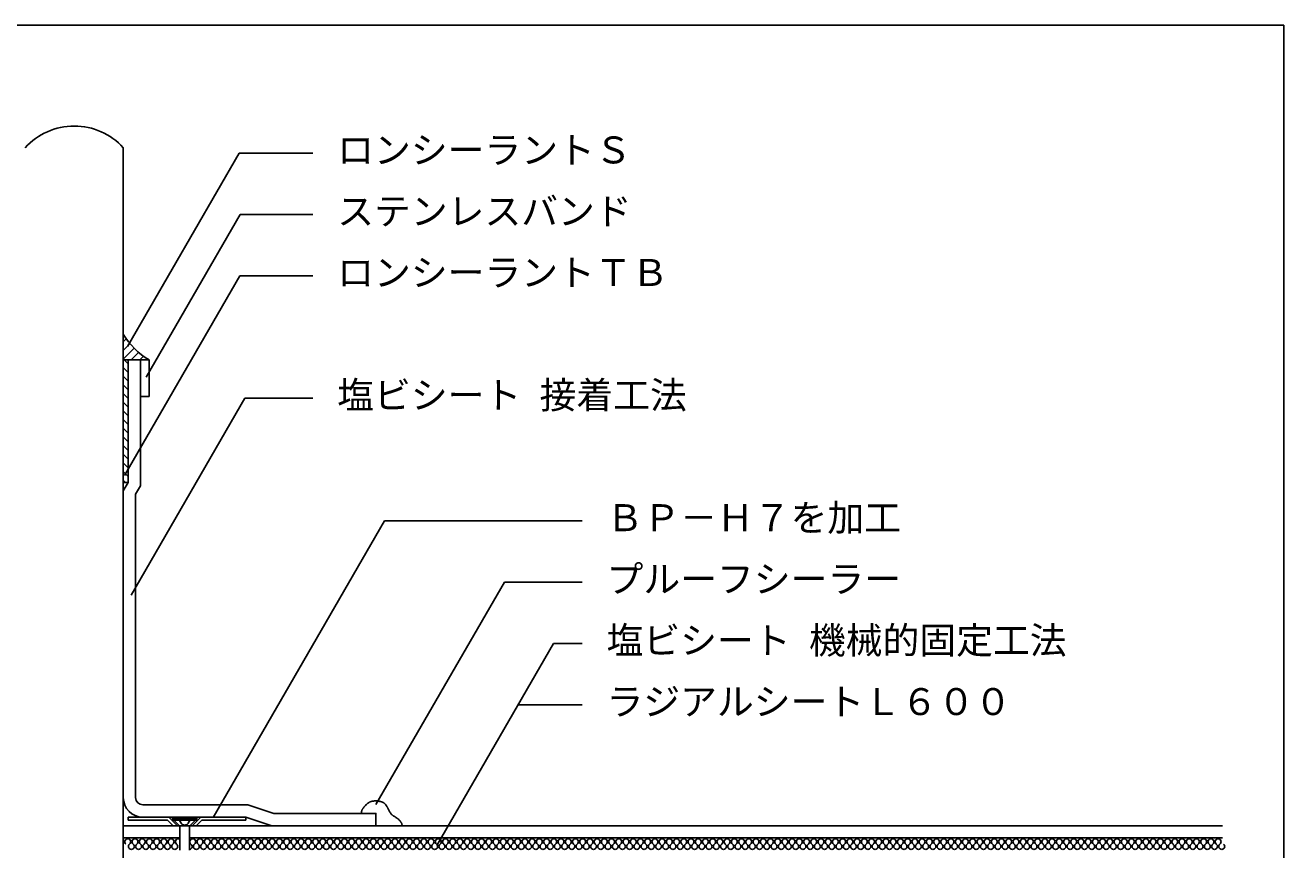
# Model space of a CAD drawing. Units: millimetres, scale not verified. Extents: x -402 to 398, y 36 to 626.
# Drawn here: x -115 to 398, y 290 to 626 of the extents above; entities that cross this region are included whole.
import ezdxf
from ezdxf.enums import TextEntityAlignment as Align

# ---------------------------------------------------------------- set-up
doc = ezdxf.new("R2010")
doc.units = ezdxf.units.MM
doc.header["$LTSCALE"] = 5
doc.linetypes.add('DASHED3', pattern=[4, 3, -1])
for name, color, linetype in [('2-2_in line', 7, 'Continuous'), ('2-4_out line', 2, 'Continuous'), ('2-6_鋼板・アングル', 2, 'Continuous'), ('2-7_ビス', 7, 'Continuous'), ('2-A_moji', 7, 'Continuous'), ('2-D_ハッチ他', 4, 'Continuous'), ('F-7', 1, 'Continuous')]:
    doc.layers.add(name, color=color, linetype=linetype)
doc.styles.add('ＭＳ ゴシック', font='')
doc.styles.get('ＭＳ ゴシック').set_extended_font_data('MS Gothic')

msp = doc.modelspace()

# ---------------------------------------------------------------- linework, layer by layer
at = {"layer": '2-2_in line'}
for p, q in [((-74.745, 500.269), (-74.745, 139.769)), ((-64.245, 489.769), (-74.745, 489.769)), ((-72.745, 489.769), (-72.745, 439.769)), ((-67.745, 474.769), (-67.745, 489.769)), ((-72.745, 439.769), (-74.745, 436.305)), ((-72.745, 439.769), (-74.745, 439.769)), ((-24.745, 303.269), (-14.245, 299.769)), ((28.255, 299.769), (-74.746, 299.769)), ((-51.696, 294.769), (-74.745, 294.769)), ((373.398, 294.769), (-47.696, 294.769))]:
    msp.add_line(p, q, dxfattribs=at)
for points in [[(22.257, 304.769), (22.276, 304.9), (22.309, 305.125), (22.346, 305.348), (22.392, 305.568), (22.447, 305.785), (22.516, 305.997), (22.563, 306.117), (22.604, 306.209), (22.683, 306.364), (22.77, 306.516), (22.864, 306.665), (22.964, 306.81), (23.069, 306.953), (23.131, 307.034), (23.206, 307.129), (23.336, 307.29), (23.469, 307.447), (23.604, 307.603), (23.741, 307.756), (23.88, 307.908), (23.962, 307.995), (24.047, 308.086), (24.196, 308.242), (24.348, 308.395), (24.503, 308.546), (24.662, 308.692), (24.826, 308.833), (24.923, 308.913), (25.01, 308.982), (25.165, 309.096), (25.324, 309.204), (25.487, 309.305), (25.655, 309.397), (25.826, 309.481), (25.928, 309.525), (26.042, 309.569), (26.241, 309.636), (26.445, 309.693), (26.652, 309.74)], [(26.652, 309.74), (26.861, 309.78), (27.072, 309.813), (27.195, 309.83), (27.343, 309.849), (27.6, 309.876), (27.856, 309.895), (28.112, 309.904), (28.367, 309.903), (28.621, 309.889), (28.768, 309.874), (28.875, 309.86), (29.059, 309.831), (29.243, 309.797), (29.427, 309.759), (29.611, 309.719), (29.796, 309.679), (29.904, 309.656), (30.026, 309.63), (30.237, 309.587), (30.446, 309.541), (30.653, 309.488), (30.856, 309.426), (31.052, 309.35), (31.163, 309.299), (31.262, 309.245), (31.428, 309.142), (31.586, 309.026), (31.736, 308.898), (31.88, 308.76), (32.016, 308.615), (32.091, 308.528), (32.175, 308.426), (32.313, 308.245), (32.444, 308.058), (32.567, 307.868), (32.684, 307.674), (32.797, 307.478), (32.861, 307.363), (32.928, 307.24)], [(32.928, 307.24), (33.042, 307.027), (33.154, 306.813), (33.265, 306.598), (33.376, 306.382), (33.487, 306.166), (33.552, 306.04), (33.641, 305.871), (33.797, 305.582), (33.961, 305.297), (34.136, 305.02), (34.325, 304.754), (34.53, 304.501), (34.658, 304.362), (34.704, 304.315), (34.786, 304.235), (34.87, 304.158), (34.957, 304.084), (35.046, 304.013), (35.137, 303.945), (35.191, 303.908), (35.281, 303.848), (35.439, 303.752), (35.6, 303.66), (35.763, 303.572), (35.926, 303.482), (36.087, 303.391), (36.179, 303.335), (36.271, 303.275), (36.427, 303.168), (36.579, 303.055), (36.729, 302.938), (36.876, 302.817), (37.022, 302.695), (37.107, 302.624), (37.213, 302.534), (37.394, 302.379), (37.573, 302.222), (37.749, 302.061), (37.919, 301.894)], [(37.919, 301.894), (38.082, 301.721), (38.173, 301.617), (38.225, 301.555), (38.311, 301.445), (38.393, 301.333), (38.471, 301.217), (38.544, 301.099), (38.611, 300.978), (38.647, 300.906), (38.694, 300.804), (38.765, 300.626), (38.827, 300.443), (38.882, 300.257), (38.931, 300.069), (38.977, 299.879), (39.002, 299.769)]]:
    msp.add_lwpolyline(points, dxfattribs=at)
msp.add_arc((-66.745, 311.269), 8, 180, 270, dxfattribs=at)
at = {"layer": '2-4_out line'}
for p, q in [((-74.745, 576.283), (-74.745, 500.269)), ((-67.745, 474.769), (-67.745, 438.429)), ((-67.745, 438.429), (-69.745, 434.965)), ((-69.745, 311.269), (-69.745, 434.965)), ((-66.745, 308.269), (-23.934, 308.269)), ((-23.934, 308.269), (-13.434, 304.769))]:
    msp.add_line(p, q, dxfattribs=at)
msp.add_lwpolyline([(373.398, 299.769), (28.255, 299.769), (28.255, 304.769), (-13.434, 304.769)], dxfattribs=at)
for centre, radius, start, end in [((-94.745, 558.175), 26.979, 42.15649, 137.84351), ((-48.786, 515.728), 30.213, 210.77453, 239.22547), ((-66.745, 311.269), 3, 180, 270)]:
    msp.add_arc(centre, radius, start, end, dxfattribs=at)
at = {"layer": '2-6_鋼板・アングル'}
for p, q in [((-64.245, 474.769), (-64.245, 489.769)), ((-64.245, 474.769), (-67.745, 474.769)), ((-72.745, 303.269), (-72.745, 302.069)), ((-72.745, 303.269), (-24.745, 303.269)), ((-34.696, 303.269), (-66.696, 303.269)), ((-56.196, 303.269), (-52.696, 299.769)), ((-43.196, 303.269), (-46.696, 299.769)), ((-24.745, 303.269), (-24.745, 302.069)), ((-72.745, 302.069), (-56.693, 302.069)), ((-56.693, 302.069), (-66.501, 302.069)), ((-56.693, 302.069), (-54.393, 299.769)), ((-44.396, 302.069), (-54.996, 302.069)), ((-44.999, 299.769), (-54.393, 299.769)), ((-42.699, 302.069), (-44.999, 299.769)), ((-24.745, 302.069), (-42.699, 302.069))]:
    msp.add_line(p, q, dxfattribs=at)
at = {"layer": '2-7_ビス', "linetype": 'DASHED3'}
for p, q in [((-52.246, 302.644), (-52.246, 303.144)), ((-47.146, 302.644), (-47.146, 303.144)), ((-52.246, 302.644), (-51.164, 300.769)), ((-47.146, 302.644), (-48.229, 300.769))]:
    msp.add_line(p, q, dxfattribs=at)
at = {"layer": '2-7_ビス'}
for p, q in [((-44.696, 303.144), (-44.696, 302.644)), ((-54.696, 302.644), (-44.696, 302.644)), ((-54.696, 302.644), (-51.821, 299.769)), ((-51.821, 299.769), (-47.571, 299.769)), ((-51.696, 299.769), (-51.696, 289.769)), ((-47.696, 299.769), (-47.696, 289.769)), ((-44.696, 302.644), (-47.571, 299.769))]:
    msp.add_line(p, q, dxfattribs=at)
msp.add_lwpolyline([(-54.696, 302.644), (-54.696, 303.144), (-44.696, 303.144)], dxfattribs=at)
at = {"layer": '2-7_ビス', "linetype": 'DASHED3'}
msp.add_arc((-49.696, 301.879), 1.84, 217.11752, 322.88249, dxfattribs=at)
at = {"layer": '2-A_moji'}
for p, q in [((-72.983, 495.244), (-27.458, 574.097)), ((2.476, 574.097), (-27.458, 574.097)), ((-65.46, 482.706), (-27.13, 549.097)), ((2.476, 549.097), (-27.13, 549.097)), ((-74.237, 442.585), (-27.176, 524.097)), ((2.476, 524.097), (-27.176, 524.097)), ((-71.527, 393.801), (-25.168, 474.097)), ((2.476, 474.097), (-25.168, 474.097)), ((-38.038, 303.137), (31.799, 424.097)), ((112.288, 424.097), (31.799, 424.097)), ((28.274, 308.43), (80.62, 399.097)), ((112.288, 399.097), (80.62, 399.097)), ((53.071, 291.713), (100.635, 374.097)), ((112.288, 374.097), (100.635, 374.097)), ((112.288, 349.097), (86.201, 349.097))]:
    msp.add_line(p, q, dxfattribs=at)
at = {"layer": '2-D_ハッチ他'}
for p, q in [((-74.745, 497.185), (-73.534, 498.396)), ((-74.745, 493.65), (-72.003, 496.392)), ((-74.745, 490.114), (-70.322, 494.537)), ((-71.555, 489.769), (-68.496, 492.828)), ((-74.356, 489.769), (-72.745, 488.158)), ((-68.02, 489.769), (-66.521, 491.267)), ((-64.484, 489.769), (-64.395, 489.858)), ((-74.745, 486.623), (-72.745, 484.623)), ((-74.745, 483.087), (-72.745, 481.087)), ((-74.745, 479.552), (-72.745, 477.552)), ((-74.745, 476.016), (-72.745, 474.016)), ((-74.745, 472.481), (-72.745, 470.481)), ((-74.745, 468.945), (-72.745, 466.945)), ((-74.745, 465.409), (-72.745, 463.409)), ((-74.745, 461.874), (-72.745, 459.874)), ((-74.745, 458.338), (-72.745, 456.338)), ((-74.745, 454.803), (-72.745, 452.803)), ((-74.745, 451.267), (-72.745, 449.267)), ((-74.745, 447.732), (-72.745, 445.732)), ((-74.745, 444.196), (-72.745, 442.196)), ((-74.745, 440.661), (-73.853, 439.769))]:
    msp.add_line(p, q, dxfattribs=at)
for centre, start, end in [((-72.917, 293.227), 307.52351, 232.47649), ((-69.973, 293.227), 307.52351, 232.47649), ((-67.029, 293.227), 307.52351, 232.47649), ((-64.085, 293.227), 307.52351, 232.47649), ((-61.141, 293.227), 307.52351, 232.47649), ((-58.197, 293.227), 307.52351, 232.47649), ((-55.253, 293.227), 307.52351, 232.47649), ((-52.309, 293.227), 59.50624, 232.47649), ((-46.421, 293.227), 307.52351, 232.47649), ((-43.478, 293.227), 307.52351, 232.47649), ((-40.534, 293.227), 307.52351, 232.47649), ((-37.59, 293.227), 307.52351, 232.47649), ((-34.646, 293.227), 307.52351, 232.47649), ((-31.702, 293.227), 307.52351, 232.47649), ((-28.758, 293.227), 307.52351, 232.47649), ((-25.814, 293.227), 307.52351, 232.47649), ((-22.87, 293.227), 307.52351, 232.47649), ((-19.926, 293.227), 307.52351, 232.47649), ((-16.982, 293.227), 307.52351, 232.47649), ((-14.038, 293.227), 307.52351, 232.47649), ((-11.094, 293.227), 307.52351, 232.47649), ((-8.151, 293.227), 307.52351, 232.47649), ((-5.207, 293.227), 307.52351, 232.47649), ((-2.263, 293.227), 307.52351, 232.47649), ((0.681, 293.227), 307.52351, 232.47649), ((3.625, 293.227), 307.52351, 232.47649), ((6.569, 293.227), 307.52351, 232.47649), ((9.513, 293.227), 307.52351, 232.47649), ((12.457, 293.227), 307.52351, 232.47649), ((15.401, 293.227), 307.52351, 232.47649), ((18.345, 293.227), 307.52351, 232.47649), ((21.289, 293.227), 307.52351, 232.47649), ((24.233, 293.227), 307.52351, 232.47649), ((27.177, 293.227), 307.52351, 232.47649), ((30.12, 293.227), 307.52351, 232.47649), ((33.064, 293.227), 307.52351, 232.47649), ((36.008, 293.227), 307.52351, 232.47649), ((38.952, 293.227), 307.52351, 232.47649), ((41.896, 293.227), 307.52351, 232.47649), ((44.84, 293.227), 307.52351, 232.47649), ((47.784, 293.227), 307.52351, 232.47649), ((50.728, 293.227), 307.52351, 232.47649), ((53.672, 293.227), 307.52351, 232.47649), ((56.616, 293.227), 307.52351, 232.47649), ((59.56, 293.227), 307.52351, 232.47649), ((62.504, 293.227), 307.52351, 232.47649), ((65.447, 293.227), 307.52351, 232.47649), ((68.391, 293.227), 307.52351, 232.47649), ((71.335, 293.227), 307.52351, 232.47649), ((74.279, 293.227), 307.52351, 232.47649), ((77.223, 293.227), 307.52351, 232.47649), ((80.167, 293.227), 307.52351, 232.47649), ((83.111, 293.227), 307.52351, 232.47649), ((86.055, 293.227), 307.52351, 232.47649), ((88.999, 293.227), 307.52351, 232.47649), ((91.943, 293.227), 307.52351, 232.47649), ((94.887, 293.227), 307.52351, 232.47649), ((97.831, 293.227), 307.52351, 232.47649), ((100.775, 293.227), 307.52351, 232.47649), ((103.718, 293.227), 307.52351, 232.47649), ((106.662, 293.227), 307.52351, 232.47649), ((109.606, 293.227), 307.52351, 232.47649), ((112.55, 293.227), 307.52351, 232.47649), ((115.494, 293.227), 307.52351, 232.47649), ((118.438, 293.227), 307.52351, 232.47649), ((121.382, 293.227), 307.52351, 232.47649), ((124.326, 293.227), 307.52351, 232.47649), ((127.27, 293.227), 307.52351, 232.47649), ((130.214, 293.227), 307.52351, 232.47649), ((133.158, 293.227), 307.52351, 232.47649), ((136.102, 293.227), 307.52351, 232.47649), ((139.046, 293.227), 307.52351, 232.47649), ((141.989, 293.227), 307.52351, 232.47649), ((144.933, 293.227), 307.52351, 232.47649), ((147.877, 293.227), 307.52351, 232.47649), ((150.821, 293.227), 307.52351, 232.47649), ((153.765, 293.227), 307.52351, 232.47649), ((156.709, 293.227), 307.52351, 232.47649), ((159.653, 293.227), 307.52351, 232.47649), ((162.597, 293.227), 307.52351, 232.47649), ((165.541, 293.227), 307.52351, 232.47649), ((168.485, 293.227), 307.52351, 232.47649), ((171.429, 293.227), 307.52351, 232.47649), ((174.373, 293.227), 307.52351, 232.47649), ((177.316, 293.227), 307.52351, 232.47649), ((180.26, 293.227), 307.52351, 232.47649), ((183.204, 293.227), 307.52351, 232.47649), ((186.148, 293.227), 307.52351, 232.47649), ((189.092, 293.227), 307.52351, 232.47649), ((192.036, 293.227), 307.52351, 232.47649), ((194.98, 293.227), 307.52351, 232.47649), ((197.924, 293.227), 307.52351, 232.47649), ((200.868, 293.227), 307.52351, 232.47649), ((203.812, 293.227), 307.52351, 232.47649), ((206.756, 293.227), 307.52351, 232.47649), ((209.7, 293.227), 307.52351, 232.47649), ((212.644, 293.227), 307.52351, 232.47649), ((215.587, 293.227), 307.52351, 232.47649), ((218.531, 293.227), 307.52351, 232.47649), ((221.475, 293.227), 307.52351, 232.47649), ((224.419, 293.227), 307.52351, 232.47649), ((227.363, 293.227), 307.52351, 232.47649), ((230.307, 293.227), 307.52351, 232.47649), ((233.251, 293.227), 307.52351, 232.47649), ((236.195, 293.227), 307.52351, 232.47649), ((239.139, 293.227), 307.52351, 232.47649), ((242.083, 293.227), 307.52351, 232.47649), ((245.027, 293.227), 307.52351, 232.47649), ((247.971, 293.227), 307.52351, 232.47649), ((250.914, 293.227), 307.52351, 232.47649), ((253.858, 293.227), 307.52351, 232.47649), ((256.802, 293.227), 307.52351, 232.47649), ((259.746, 293.227), 307.52351, 232.47649), ((262.69, 293.227), 307.52351, 232.47649), ((265.634, 293.227), 307.52351, 232.47649), ((268.578, 293.227), 307.52351, 232.47649), ((271.522, 293.227), 307.52351, 232.47649), ((274.466, 293.227), 307.52351, 232.47649), ((277.41, 293.227), 307.52351, 232.47649), ((280.354, 293.227), 307.52351, 232.47649), ((283.298, 293.227), 307.52351, 232.47649), ((286.242, 293.227), 307.52351, 232.47649), ((289.185, 293.227), 307.52351, 232.47649), ((292.129, 293.227), 307.52351, 232.47649), ((295.073, 293.227), 307.52351, 232.47649), ((298.017, 293.227), 307.52351, 232.47649), ((300.961, 293.227), 307.52351, 232.47649), ((303.905, 293.227), 307.52351, 232.47649), ((306.849, 293.227), 307.52351, 232.47649), ((309.793, 293.227), 307.52351, 232.47649), ((312.737, 293.227), 307.52351, 232.47649), ((315.681, 293.227), 307.52351, 232.47649), ((318.625, 293.227), 307.52351, 232.47649), ((321.569, 293.227), 307.52351, 232.47649), ((324.512, 293.227), 307.52351, 232.47649), ((327.456, 293.227), 307.52351, 232.47649), ((330.4, 293.227), 307.52351, 232.47649), ((333.344, 293.227), 307.52351, 232.47649), ((336.288, 293.227), 307.52351, 232.47649), ((339.232, 293.227), 307.52351, 232.47649), ((342.176, 293.227), 307.52351, 232.47649), ((345.12, 293.227), 307.52351, 232.47649), ((348.064, 293.227), 307.52351, 232.47649), ((351.008, 293.227), 307.52351, 232.47649), ((353.952, 293.227), 307.52351, 232.47649), ((356.896, 293.227), 307.52351, 232.47649), ((359.84, 293.227), 307.52351, 232.47649), ((362.783, 293.227), 307.52351, 232.47649), ((365.727, 293.227), 307.52351, 232.47649), ((368.671, 293.227), 307.52351, 232.47649), ((371.615, 293.227), 307.52351, 232.47649), ((-71.445, 291.31), 127.52351, 52.47649), ((-68.501, 291.31), 127.52351, 52.47649), ((-65.557, 291.31), 127.52351, 52.47649), ((-62.613, 291.31), 127.52351, 52.47649), ((-59.669, 291.31), 127.52351, 52.47649), ((-56.725, 291.31), 127.52351, 52.47649), ((-53.781, 291.31), 127.52351, 52.47649), ((-47.893, 291.31), 279.39661, 52.47649), ((-44.95, 291.31), 127.52351, 52.47649), ((-42.006, 291.31), 127.52351, 52.47649), ((-39.062, 291.31), 127.52351, 52.47649), ((-36.118, 291.31), 127.52351, 52.47649), ((-33.174, 291.31), 127.52351, 52.47649), ((-30.23, 291.31), 127.52351, 52.47649), ((-27.286, 291.31), 127.52351, 52.47649), ((-24.342, 291.31), 127.52351, 52.47649), ((-21.398, 291.31), 127.52351, 52.47649), ((-18.454, 291.31), 127.52351, 52.47649), ((-15.51, 291.31), 127.52351, 52.47649), ((-12.566, 291.31), 127.52351, 52.47649), ((-9.622, 291.31), 127.52351, 52.47649), ((-6.679, 291.31), 127.52351, 52.47649), ((-3.735, 291.31), 127.52351, 52.47649), ((-0.791, 291.31), 127.52351, 52.47649), ((2.153, 291.31), 127.52351, 52.47649), ((5.097, 291.31), 127.52351, 52.47649), ((8.041, 291.31), 127.52351, 52.47649), ((10.985, 291.31), 127.52351, 52.47649), ((13.929, 291.31), 127.52351, 52.47649), ((16.873, 291.31), 127.52351, 52.47649), ((19.817, 291.31), 127.52351, 52.47649), ((22.761, 291.31), 127.52351, 52.47649), ((25.705, 291.31), 127.52351, 52.47649), ((28.648, 291.31), 127.52351, 52.47649), ((31.592, 291.31), 127.52351, 52.47649), ((34.536, 291.31), 127.52351, 52.47649), ((37.48, 291.31), 127.52351, 52.47649), ((40.424, 291.31), 127.52351, 52.47649), ((43.368, 291.31), 127.52351, 52.47649), ((46.312, 291.31), 127.52351, 52.47649), ((49.256, 291.31), 127.52351, 52.47649), ((52.2, 291.31), 127.52351, 52.47649), ((55.144, 291.31), 127.52351, 52.47649), ((58.088, 291.31), 127.52351, 52.47649), ((61.032, 291.31), 127.52351, 52.47649), ((63.976, 291.31), 127.52351, 52.47649), ((66.919, 291.31), 127.52351, 52.47649), ((69.863, 291.31), 127.52351, 52.47649), ((72.807, 291.31), 127.52351, 52.47649), ((75.751, 291.31), 127.52351, 52.47649), ((78.695, 291.31), 127.52351, 52.47649), ((81.639, 291.31), 127.52351, 52.47649), ((84.583, 291.31), 127.52351, 52.47649), ((87.527, 291.31), 127.52351, 52.47649), ((90.471, 291.31), 127.52351, 52.47649), ((93.415, 291.31), 127.52351, 52.47649), ((96.359, 291.31), 127.52351, 52.47649), ((99.303, 291.31), 127.52351, 52.47649), ((102.247, 291.31), 127.52351, 52.47649), ((105.19, 291.31), 127.52351, 52.47649), ((108.134, 291.31), 127.52351, 52.47649), ((111.078, 291.31), 127.52351, 52.47649), ((114.022, 291.31), 127.52351, 52.47649), ((116.966, 291.31), 127.52351, 52.47649), ((119.91, 291.31), 127.52351, 52.47649), ((122.854, 291.31), 127.52351, 52.47649), ((125.798, 291.31), 127.52351, 52.47649), ((128.742, 291.31), 127.52351, 52.47649), ((131.686, 291.31), 127.52351, 52.47649), ((134.63, 291.31), 127.52351, 52.47649), ((137.574, 291.31), 127.52351, 52.47649), ((140.517, 291.31), 127.52351, 52.47649), ((143.461, 291.31), 127.52351, 52.47649), ((146.405, 291.31), 127.52351, 52.47649), ((149.349, 291.31), 127.52351, 52.47649), ((152.293, 291.31), 127.52351, 52.47649), ((155.237, 291.31), 127.52351, 52.47649), ((158.181, 291.31), 127.52351, 52.47649), ((161.125, 291.31), 127.52351, 52.47649), ((164.069, 291.31), 127.52351, 52.47649), ((167.013, 291.31), 127.52351, 52.47649), ((169.957, 291.31), 127.52351, 52.47649), ((172.901, 291.31), 127.52351, 52.47649), ((175.845, 291.31), 127.52351, 52.47649), ((178.788, 291.31), 127.52351, 52.47649), ((181.732, 291.31), 127.52351, 52.47649), ((184.676, 291.31), 127.52351, 52.47649), ((187.62, 291.31), 127.52351, 52.47649), ((190.564, 291.31), 127.52351, 52.47649), ((193.508, 291.31), 127.52351, 52.47649), ((196.452, 291.31), 127.52351, 52.47649), ((199.396, 291.31), 127.52351, 52.47649), ((202.34, 291.31), 127.52351, 52.47649), ((205.284, 291.31), 127.52351, 52.47649), ((208.228, 291.31), 127.52351, 52.47649), ((211.172, 291.31), 127.52351, 52.47649), ((214.115, 291.31), 127.52351, 52.47649), ((217.059, 291.31), 127.52351, 52.47649), ((220.003, 291.31), 127.52351, 52.47649), ((222.947, 291.31), 127.52351, 52.47649), ((225.891, 291.31), 127.52351, 52.47649), ((228.835, 291.31), 127.52351, 52.47649), ((231.779, 291.31), 127.52351, 52.47649), ((234.723, 291.31), 127.52351, 52.47649), ((237.667, 291.31), 127.52351, 52.47649), ((240.611, 291.31), 127.52351, 52.47649), ((243.555, 291.31), 127.52351, 52.47649), ((246.499, 291.31), 127.52351, 52.47649), ((249.443, 291.31), 127.52351, 52.47649), ((252.386, 291.31), 127.52351, 52.47649), ((255.33, 291.31), 127.52351, 52.47649), ((258.274, 291.31), 127.52351, 52.47649), ((261.218, 291.31), 127.52351, 52.47649), ((264.162, 291.31), 127.52351, 52.47649), ((267.106, 291.31), 127.52351, 52.47649), ((270.05, 291.31), 127.52351, 52.47649), ((272.994, 291.31), 127.52351, 52.47649), ((275.938, 291.31), 127.52351, 52.47649), ((278.882, 291.31), 127.52351, 52.47649), ((281.826, 291.31), 127.52351, 52.47649), ((284.77, 291.31), 127.52351, 52.47649), ((287.713, 291.31), 127.52351, 52.47649), ((290.657, 291.31), 127.52351, 52.47649), ((293.601, 291.31), 127.52351, 52.47649), ((296.545, 291.31), 127.52351, 52.47649), ((299.489, 291.31), 127.52351, 52.47649), ((302.433, 291.31), 127.52351, 52.47649), ((305.377, 291.31), 127.52351, 52.47649), ((308.321, 291.31), 127.52351, 52.47649), ((311.265, 291.31), 127.52351, 52.47649), ((314.209, 291.31), 127.52351, 52.47649), ((317.153, 291.31), 127.52351, 52.47649), ((320.097, 291.31), 127.52351, 52.47649), ((323.041, 291.31), 127.52351, 52.47649), ((325.984, 291.31), 127.52351, 52.47649), ((328.928, 291.31), 127.52351, 52.47649), ((331.872, 291.31), 127.52351, 52.47649), ((334.816, 291.31), 127.52351, 52.47649), ((337.76, 291.31), 127.52351, 52.47649), ((340.704, 291.31), 127.52351, 52.47649), ((343.648, 291.31), 127.52351, 52.47649), ((346.592, 291.31), 127.52351, 52.47649), ((349.536, 291.31), 127.52351, 52.47649), ((352.48, 291.31), 127.52351, 52.47649), ((355.424, 291.31), 127.52351, 52.47649), ((358.368, 291.31), 127.52351, 52.47649), ((361.311, 291.31), 127.52351, 52.47649), ((364.255, 291.31), 127.52351, 52.47649), ((367.199, 291.31), 127.52351, 52.47649), ((370.143, 291.31), 127.52351, 52.47649), ((373.087, 291.31), 127.52351, 52.47649)]:
    msp.add_arc(centre, 1.208, start, end, dxfattribs=at)
at = {"layer": 'F-7'}
for p, q in [((-401.602, 626.283), (398.398, 626.283)), ((398.398, 626.283), (398.398, 36.283))]:
    msp.add_line(p, q, dxfattribs=at)

# ---------------------------------------------------------------- texts
at = {"layer": '2-A_moji', "style": 'ＭＳ ゴシック'}
for s, p in [('ロンシーラントＳ', (12.476, 566.597)), ('ステンレスバンド', (12.476, 541.597)), ('ロンシーラントＴＢ', (12.476, 516.597)), ('塩ビシート 接着工法', (12.476, 466.597)), ('ＢＰ－Ｈ７を加工', (122.288, 416.597)), ('プルーフシーラー', (122.288, 391.597)), ('塩ビシート 機械的固定工法', (122.288, 366.597)), ('ラジアルシートＬ６００', (122.288, 341.597))]:
    msp.add_text(s, height=11, dxfattribs=at).set_placement(p, align=Align.BOTTOM_LEFT)

doc.saveas('drawing.dxf')
